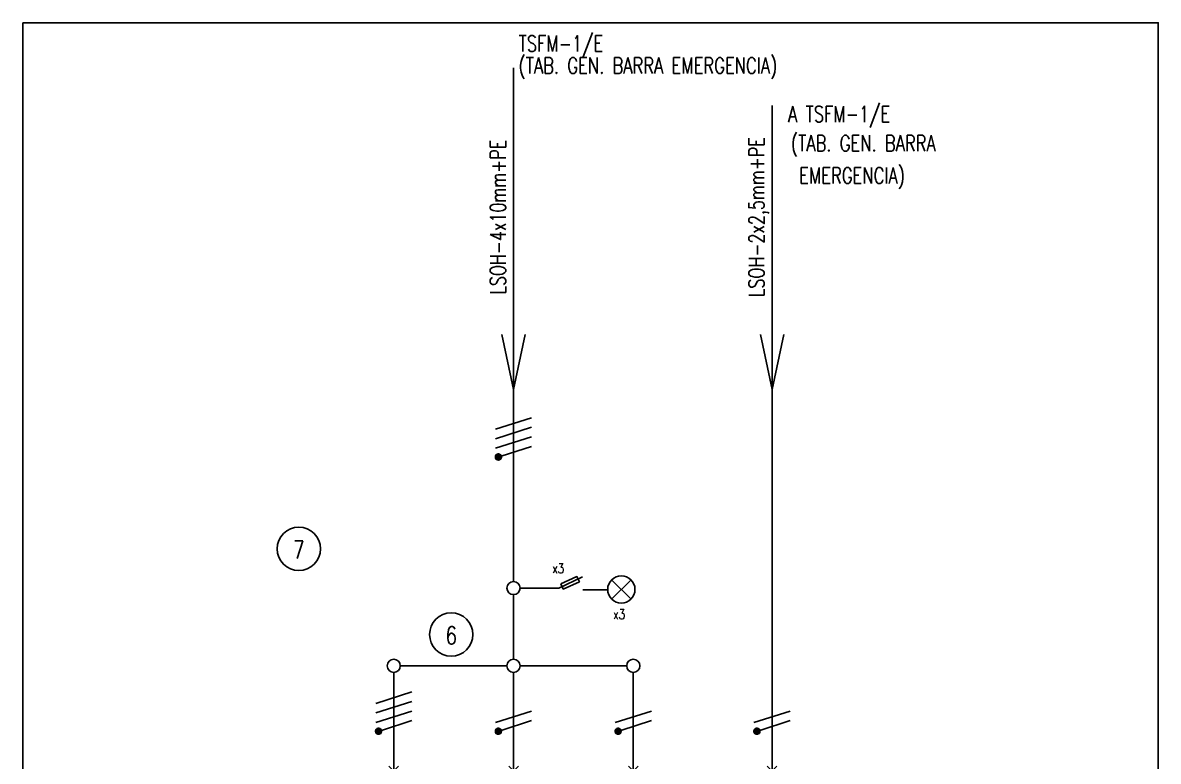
# Model space of a CAD drawing. Extents: x 3671.6 to 3684.4, y 1743.6 to 1759.8.
# Drawn here: x 3671.64 to 3684.43, y 1751.48 to 1759.81 of the extents above; entities that cross this region are included whole.
import ezdxf
from ezdxf.enums import TextEntityAlignment as Align

# ---------------------------------------------------------------- set-up
doc = ezdxf.new("R2010")
doc.units = 0
doc.layers.get('0').update_dxf_attribs({"linetype": 'CONTINUOUS'})
for name, color, linetype in [('0-COUNTAREA', 152, 'CONTINUOUS'), ('OCJ-ESQUEMAS_UNIFILARES-C0', 170, 'CONTINUOUS'), ('OCJ-ESQUEMAS_UNIFILARES-C2', 10, 'CONTINUOUS'), ('OCJ-ESQUEMAS_UNIFILARES-C4', 1, 'CONTINUOUS'), ('OCJ-ESQUEMAS_UNIFILARES-CO', 7, 'CONTINUOUS')]:
    doc.layers.add(name, color=color, linetype=linetype)
doc.styles.add('OCJ-ESQUEMAS_UNIFILARES-C0', font='ROMANS.SHX', dxfattribs={"width": 0.75, "height": 0.175})

# ---------------------------------------------------------------- blocks, each defined once
blk = doc.blocks.new('*U21')
at = {"layer": 'OCJ-ESQUEMAS_UNIFILARES-C2', "linetype": 'CONTINUOUS'}
for p, q in [((3675.613, 1751.828), (3675.614, 1751.832)), ((3675.613, 1751.825), (3675.613, 1751.828)), ((3675.613, 1751.822), (3675.613, 1751.825)), ((3675.613, 1751.819), (3675.613, 1751.822)), ((3675.614, 1751.815), (3675.613, 1751.819)), ((3675.614, 1751.832), (3675.615, 1751.835)), ((3675.615, 1751.813), (3675.614, 1751.815)), ((3675.615, 1751.835), (3675.616, 1751.837)), ((3675.616, 1751.809), (3675.615, 1751.813)), ((3675.616, 1751.837), (3675.618, 1751.841)), ((3675.617, 1751.807), (3675.616, 1751.809)), ((3675.619, 1751.803), (3675.617, 1751.807)), ((3675.618, 1751.841), (3675.62, 1751.843)), ((3675.62, 1751.802), (3675.619, 1751.803)), ((3675.62, 1751.843), (3675.622, 1751.846)), ((3675.624, 1751.798), (3675.62, 1751.802)), ((3675.622, 1751.846), (3675.624, 1751.848)), ((3675.624, 1751.848), (3675.627, 1751.85)), ((3675.625, 1751.798), (3675.624, 1751.798)), ((3675.628, 1751.795), (3675.625, 1751.798)), ((3675.627, 1751.85), (3675.629, 1751.852)), ((3675.63, 1751.794), (3675.628, 1751.795)), ((3675.629, 1751.852), (3675.633, 1751.854)), ((3675.634, 1751.792), (3675.63, 1751.794)), ((3675.633, 1751.854), (3675.636, 1751.855)), ((3675.635, 1751.791), (3675.634, 1751.792)), ((3675.64, 1751.79), (3675.635, 1751.791)), ((3675.636, 1751.855), (3675.639, 1751.856)), ((3675.639, 1751.856), (3675.643, 1751.856)), ((3675.642, 1751.79), (3675.64, 1751.79)), ((3675.646, 1751.789), (3675.642, 1751.79)), ((3675.643, 1751.856), (3675.645, 1751.857)), ((3675.645, 1751.857), (3675.652, 1751.856)), ((3675.652, 1751.79), (3675.646, 1751.789)), ((3675.652, 1751.856), (3675.654, 1751.856)), ((3675.653, 1751.79), (3675.652, 1751.79)), ((3675.658, 1751.791), (3675.653, 1751.79)), ((3675.654, 1751.856), (3675.658, 1751.855)), ((3675.658, 1751.855), (3675.661, 1751.854)), ((3675.659, 1751.792), (3675.658, 1751.791)), ((3675.664, 1751.794), (3675.659, 1751.792)), ((3675.661, 1751.854), (3675.664, 1751.852)), ((3675.664, 1751.852), (3675.666, 1751.85)), ((3675.665, 1751.795), (3675.664, 1751.794)), ((3675.669, 1751.798), (3675.665, 1751.795)), ((3675.666, 1751.85), (3675.67, 1751.848)), ((3675.67, 1751.798), (3675.669, 1751.798)), ((3675.67, 1751.848), (3675.671, 1751.846)), ((3675.673, 1751.802), (3675.67, 1751.798)), ((3675.671, 1751.846), (3675.674, 1751.843)), ((3675.674, 1751.803), (3675.673, 1751.802)), ((3675.674, 1751.843), (3675.675, 1751.841)), ((3675.677, 1751.807), (3675.674, 1751.803)), ((3675.675, 1751.841), (3675.677, 1751.837)), ((3675.677, 1751.837), (3675.678, 1751.835)), ((3675.679, 1751.813), (3675.677, 1751.809)), ((3675.677, 1751.809), (3675.677, 1751.807)), ((3675.678, 1751.835), (3675.679, 1751.832)), ((3675.679, 1751.832), (3675.68, 1751.828)), ((3675.68, 1751.819), (3675.679, 1751.815)), ((3675.679, 1751.815), (3675.679, 1751.813)), ((3675.68, 1751.828), (3675.68, 1751.825)), ((3675.68, 1751.825), (3675.68, 1751.822)), ((3675.68, 1751.822), (3675.68, 1751.819))]:
    blk.add_line(p, q, dxfattribs=at)
at = {"layer": 'OCJ-ESQUEMAS_UNIFILARES-C2', "linetype": 'CONTINUOUS', "extrusion": (0, 0, -1)}
for points in [[(-3675.614, 1751.832), (-3675.68, 1751.828), (-3675.613, 1751.828)], [(-3675.613, 1751.828), (-3675.68, 1751.825), (-3675.613, 1751.825)], [(-3675.613, 1751.828), (-3675.68, 1751.828), (-3675.68, 1751.825)], [(-3675.613, 1751.825), (-3675.68, 1751.822), (-3675.613, 1751.822)], [(-3675.613, 1751.825), (-3675.68, 1751.825), (-3675.68, 1751.822)], [(-3675.613, 1751.822), (-3675.68, 1751.819), (-3675.613, 1751.819)], [(-3675.613, 1751.822), (-3675.68, 1751.822), (-3675.68, 1751.819)], [(-3675.613, 1751.819), (-3675.679, 1751.815), (-3675.614, 1751.815)], [(-3675.613, 1751.819), (-3675.68, 1751.819), (-3675.679, 1751.815)], [(-3675.615, 1751.835), (-3675.679, 1751.832), (-3675.614, 1751.832)], [(-3675.614, 1751.832), (-3675.679, 1751.832), (-3675.68, 1751.828)], [(-3675.614, 1751.815), (-3675.679, 1751.813), (-3675.615, 1751.813)], [(-3675.614, 1751.815), (-3675.679, 1751.815), (-3675.679, 1751.813)], [(-3675.616, 1751.837), (-3675.678, 1751.835), (-3675.615, 1751.835)], [(-3675.615, 1751.835), (-3675.678, 1751.835), (-3675.679, 1751.832)], [(-3675.615, 1751.813), (-3675.677, 1751.809), (-3675.616, 1751.809)], [(-3675.615, 1751.813), (-3675.679, 1751.813), (-3675.677, 1751.809)], [(-3675.618, 1751.841), (-3675.677, 1751.837), (-3675.616, 1751.837)], [(-3675.616, 1751.837), (-3675.677, 1751.837), (-3675.678, 1751.835)], [(-3675.616, 1751.809), (-3675.677, 1751.807), (-3675.617, 1751.807)], [(-3675.616, 1751.809), (-3675.677, 1751.809), (-3675.677, 1751.807)], [(-3675.617, 1751.807), (-3675.674, 1751.803), (-3675.619, 1751.803)], [(-3675.617, 1751.807), (-3675.677, 1751.807), (-3675.674, 1751.803)], [(-3675.62, 1751.843), (-3675.675, 1751.841), (-3675.618, 1751.841)], [(-3675.618, 1751.841), (-3675.675, 1751.841), (-3675.677, 1751.837)], [(-3675.619, 1751.803), (-3675.673, 1751.802), (-3675.62, 1751.802)], [(-3675.619, 1751.803), (-3675.674, 1751.803), (-3675.673, 1751.802)], [(-3675.622, 1751.846), (-3675.674, 1751.843), (-3675.62, 1751.843)], [(-3675.62, 1751.843), (-3675.674, 1751.843), (-3675.675, 1751.841)], [(-3675.62, 1751.802), (-3675.67, 1751.798), (-3675.624, 1751.798)], [(-3675.62, 1751.802), (-3675.673, 1751.802), (-3675.67, 1751.798)], [(-3675.624, 1751.848), (-3675.671, 1751.846), (-3675.622, 1751.846)], [(-3675.622, 1751.846), (-3675.671, 1751.846), (-3675.674, 1751.843)], [(-3675.627, 1751.85), (-3675.67, 1751.848), (-3675.624, 1751.848)], [(-3675.624, 1751.848), (-3675.67, 1751.848), (-3675.671, 1751.846)], [(-3675.624, 1751.798), (-3675.669, 1751.798), (-3675.625, 1751.798)], [(-3675.624, 1751.798), (-3675.67, 1751.798), (-3675.669, 1751.798)], [(-3675.625, 1751.798), (-3675.665, 1751.795), (-3675.628, 1751.795)], [(-3675.625, 1751.798), (-3675.669, 1751.798), (-3675.665, 1751.795)], [(-3675.629, 1751.852), (-3675.666, 1751.85), (-3675.627, 1751.85)], [(-3675.627, 1751.85), (-3675.666, 1751.85), (-3675.67, 1751.848)], [(-3675.628, 1751.795), (-3675.664, 1751.794), (-3675.63, 1751.794)], [(-3675.628, 1751.795), (-3675.665, 1751.795), (-3675.664, 1751.794)], [(-3675.633, 1751.854), (-3675.664, 1751.852), (-3675.629, 1751.852)], [(-3675.629, 1751.852), (-3675.664, 1751.852), (-3675.666, 1751.85)], [(-3675.63, 1751.794), (-3675.659, 1751.792), (-3675.634, 1751.792)], [(-3675.63, 1751.794), (-3675.664, 1751.794), (-3675.659, 1751.792)], [(-3675.636, 1751.855), (-3675.661, 1751.854), (-3675.633, 1751.854)], [(-3675.633, 1751.854), (-3675.661, 1751.854), (-3675.664, 1751.852)], [(-3675.634, 1751.792), (-3675.658, 1751.791), (-3675.635, 1751.791)], [(-3675.634, 1751.792), (-3675.659, 1751.792), (-3675.658, 1751.791)], [(-3675.635, 1751.791), (-3675.653, 1751.79), (-3675.64, 1751.79)], [(-3675.635, 1751.791), (-3675.658, 1751.791), (-3675.653, 1751.79)], [(-3675.639, 1751.856), (-3675.658, 1751.855), (-3675.636, 1751.855)], [(-3675.636, 1751.855), (-3675.658, 1751.855), (-3675.661, 1751.854)], [(-3675.643, 1751.856), (-3675.654, 1751.856), (-3675.639, 1751.856)], [(-3675.639, 1751.856), (-3675.654, 1751.856), (-3675.658, 1751.855)], [(-3675.64, 1751.79), (-3675.652, 1751.79), (-3675.642, 1751.79)], [(-3675.64, 1751.79), (-3675.653, 1751.79), (-3675.652, 1751.79)], [(-3675.642, 1751.79), (-3675.652, 1751.79), (-3675.646, 1751.789)], [(-3675.645, 1751.857), (-3675.652, 1751.856), (-3675.643, 1751.856)], [(-3675.643, 1751.856), (-3675.652, 1751.856), (-3675.654, 1751.856)]]:
    blk.add_solid(points, dxfattribs=at)
blk = doc.blocks.new('*U22')
at = {"layer": 'OCJ-ESQUEMAS_UNIFILARES-C2', "linetype": 'CONTINUOUS'}
for p, q in [((3676.963, 1751.828), (3676.964, 1751.832)), ((3676.963, 1751.825), (3676.963, 1751.828)), ((3676.963, 1751.822), (3676.963, 1751.825)), ((3676.963, 1751.819), (3676.963, 1751.822)), ((3676.964, 1751.815), (3676.963, 1751.819)), ((3676.964, 1751.832), (3676.965, 1751.835)), ((3676.965, 1751.813), (3676.964, 1751.815)), ((3676.965, 1751.835), (3676.966, 1751.837)), ((3676.966, 1751.809), (3676.965, 1751.813)), ((3676.966, 1751.837), (3676.968, 1751.841)), ((3676.967, 1751.807), (3676.966, 1751.809)), ((3676.969, 1751.803), (3676.967, 1751.807)), ((3676.968, 1751.841), (3676.97, 1751.843)), ((3676.97, 1751.802), (3676.969, 1751.803)), ((3676.97, 1751.843), (3676.972, 1751.846)), ((3676.974, 1751.798), (3676.97, 1751.802)), ((3676.972, 1751.846), (3676.974, 1751.848)), ((3676.974, 1751.848), (3676.977, 1751.85)), ((3676.975, 1751.798), (3676.974, 1751.798)), ((3676.978, 1751.795), (3676.975, 1751.798)), ((3676.977, 1751.85), (3676.979, 1751.852)), ((3676.98, 1751.794), (3676.978, 1751.795)), ((3676.979, 1751.852), (3676.983, 1751.854)), ((3676.984, 1751.792), (3676.98, 1751.794)), ((3676.983, 1751.854), (3676.986, 1751.855)), ((3676.985, 1751.791), (3676.984, 1751.792)), ((3676.99, 1751.79), (3676.985, 1751.791)), ((3676.986, 1751.855), (3676.989, 1751.856)), ((3676.989, 1751.856), (3676.993, 1751.856)), ((3676.992, 1751.79), (3676.99, 1751.79)), ((3676.996, 1751.789), (3676.992, 1751.79)), ((3676.993, 1751.856), (3676.995, 1751.857)), ((3676.995, 1751.857), (3677.002, 1751.856)), ((3677.002, 1751.79), (3676.996, 1751.789)), ((3677.002, 1751.856), (3677.004, 1751.856)), ((3677.003, 1751.79), (3677.002, 1751.79)), ((3677.008, 1751.791), (3677.003, 1751.79)), ((3677.004, 1751.856), (3677.008, 1751.855)), ((3677.008, 1751.855), (3677.011, 1751.854)), ((3677.009, 1751.792), (3677.008, 1751.791)), ((3677.014, 1751.794), (3677.009, 1751.792)), ((3677.011, 1751.854), (3677.014, 1751.852)), ((3677.014, 1751.852), (3677.016, 1751.85)), ((3677.015, 1751.795), (3677.014, 1751.794)), ((3677.019, 1751.798), (3677.015, 1751.795)), ((3677.016, 1751.85), (3677.02, 1751.848)), ((3677.02, 1751.798), (3677.019, 1751.798)), ((3677.02, 1751.848), (3677.021, 1751.846)), ((3677.023, 1751.802), (3677.02, 1751.798)), ((3677.021, 1751.846), (3677.024, 1751.843)), ((3677.024, 1751.803), (3677.023, 1751.802)), ((3677.024, 1751.843), (3677.025, 1751.841)), ((3677.027, 1751.807), (3677.024, 1751.803)), ((3677.025, 1751.841), (3677.027, 1751.837)), ((3677.027, 1751.837), (3677.028, 1751.835)), ((3677.029, 1751.813), (3677.027, 1751.809)), ((3677.027, 1751.809), (3677.027, 1751.807)), ((3677.028, 1751.835), (3677.029, 1751.832)), ((3677.029, 1751.832), (3677.03, 1751.828)), ((3677.03, 1751.819), (3677.029, 1751.815)), ((3677.029, 1751.815), (3677.029, 1751.813)), ((3677.03, 1751.828), (3677.03, 1751.825)), ((3677.03, 1751.825), (3677.03, 1751.822)), ((3677.03, 1751.822), (3677.03, 1751.819))]:
    blk.add_line(p, q, dxfattribs=at)
at = {"layer": 'OCJ-ESQUEMAS_UNIFILARES-C2', "linetype": 'CONTINUOUS', "extrusion": (0, 0, -1)}
for points in [[(-3676.964, 1751.832), (-3677.03, 1751.828), (-3676.963, 1751.828)], [(-3676.963, 1751.828), (-3677.03, 1751.825), (-3676.963, 1751.825)], [(-3676.963, 1751.828), (-3677.03, 1751.828), (-3677.03, 1751.825)], [(-3676.963, 1751.825), (-3677.03, 1751.822), (-3676.963, 1751.822)], [(-3676.963, 1751.825), (-3677.03, 1751.825), (-3677.03, 1751.822)], [(-3676.963, 1751.822), (-3677.03, 1751.819), (-3676.963, 1751.819)], [(-3676.963, 1751.822), (-3677.03, 1751.822), (-3677.03, 1751.819)], [(-3676.963, 1751.819), (-3677.029, 1751.815), (-3676.964, 1751.815)], [(-3676.963, 1751.819), (-3677.03, 1751.819), (-3677.029, 1751.815)], [(-3676.965, 1751.835), (-3677.029, 1751.832), (-3676.964, 1751.832)], [(-3676.964, 1751.832), (-3677.029, 1751.832), (-3677.03, 1751.828)], [(-3676.964, 1751.815), (-3677.029, 1751.813), (-3676.965, 1751.813)], [(-3676.964, 1751.815), (-3677.029, 1751.815), (-3677.029, 1751.813)], [(-3676.966, 1751.837), (-3677.028, 1751.835), (-3676.965, 1751.835)], [(-3676.965, 1751.835), (-3677.028, 1751.835), (-3677.029, 1751.832)], [(-3676.965, 1751.813), (-3677.027, 1751.809), (-3676.966, 1751.809)], [(-3676.965, 1751.813), (-3677.029, 1751.813), (-3677.027, 1751.809)], [(-3676.968, 1751.841), (-3677.027, 1751.837), (-3676.966, 1751.837)], [(-3676.966, 1751.837), (-3677.027, 1751.837), (-3677.028, 1751.835)], [(-3676.966, 1751.809), (-3677.027, 1751.807), (-3676.967, 1751.807)], [(-3676.966, 1751.809), (-3677.027, 1751.809), (-3677.027, 1751.807)], [(-3676.967, 1751.807), (-3677.024, 1751.803), (-3676.969, 1751.803)], [(-3676.967, 1751.807), (-3677.027, 1751.807), (-3677.024, 1751.803)], [(-3676.97, 1751.843), (-3677.025, 1751.841), (-3676.968, 1751.841)], [(-3676.968, 1751.841), (-3677.025, 1751.841), (-3677.027, 1751.837)], [(-3676.969, 1751.803), (-3677.023, 1751.802), (-3676.97, 1751.802)], [(-3676.969, 1751.803), (-3677.024, 1751.803), (-3677.023, 1751.802)], [(-3676.972, 1751.846), (-3677.024, 1751.843), (-3676.97, 1751.843)], [(-3676.97, 1751.843), (-3677.024, 1751.843), (-3677.025, 1751.841)], [(-3676.97, 1751.802), (-3677.02, 1751.798), (-3676.974, 1751.798)], [(-3676.97, 1751.802), (-3677.023, 1751.802), (-3677.02, 1751.798)], [(-3676.974, 1751.848), (-3677.021, 1751.846), (-3676.972, 1751.846)], [(-3676.972, 1751.846), (-3677.021, 1751.846), (-3677.024, 1751.843)], [(-3676.977, 1751.85), (-3677.02, 1751.848), (-3676.974, 1751.848)], [(-3676.974, 1751.848), (-3677.02, 1751.848), (-3677.021, 1751.846)], [(-3676.974, 1751.798), (-3677.019, 1751.798), (-3676.975, 1751.798)], [(-3676.974, 1751.798), (-3677.02, 1751.798), (-3677.019, 1751.798)], [(-3676.975, 1751.798), (-3677.015, 1751.795), (-3676.978, 1751.795)], [(-3676.975, 1751.798), (-3677.019, 1751.798), (-3677.015, 1751.795)], [(-3676.979, 1751.852), (-3677.016, 1751.85), (-3676.977, 1751.85)], [(-3676.977, 1751.85), (-3677.016, 1751.85), (-3677.02, 1751.848)], [(-3676.978, 1751.795), (-3677.014, 1751.794), (-3676.98, 1751.794)], [(-3676.978, 1751.795), (-3677.015, 1751.795), (-3677.014, 1751.794)], [(-3676.983, 1751.854), (-3677.014, 1751.852), (-3676.979, 1751.852)], [(-3676.979, 1751.852), (-3677.014, 1751.852), (-3677.016, 1751.85)], [(-3676.98, 1751.794), (-3677.009, 1751.792), (-3676.984, 1751.792)], [(-3676.98, 1751.794), (-3677.014, 1751.794), (-3677.009, 1751.792)], [(-3676.986, 1751.855), (-3677.011, 1751.854), (-3676.983, 1751.854)], [(-3676.983, 1751.854), (-3677.011, 1751.854), (-3677.014, 1751.852)], [(-3676.984, 1751.792), (-3677.008, 1751.791), (-3676.985, 1751.791)], [(-3676.984, 1751.792), (-3677.009, 1751.792), (-3677.008, 1751.791)], [(-3676.985, 1751.791), (-3677.003, 1751.79), (-3676.99, 1751.79)], [(-3676.985, 1751.791), (-3677.008, 1751.791), (-3677.003, 1751.79)], [(-3676.989, 1751.856), (-3677.008, 1751.855), (-3676.986, 1751.855)], [(-3676.986, 1751.855), (-3677.008, 1751.855), (-3677.011, 1751.854)], [(-3676.993, 1751.856), (-3677.004, 1751.856), (-3676.989, 1751.856)], [(-3676.989, 1751.856), (-3677.004, 1751.856), (-3677.008, 1751.855)], [(-3676.99, 1751.79), (-3677.002, 1751.79), (-3676.992, 1751.79)], [(-3676.99, 1751.79), (-3677.003, 1751.79), (-3677.002, 1751.79)], [(-3676.992, 1751.79), (-3677.002, 1751.79), (-3676.996, 1751.789)], [(-3676.995, 1751.857), (-3677.002, 1751.856), (-3676.993, 1751.856)], [(-3676.993, 1751.856), (-3677.002, 1751.856), (-3677.004, 1751.856)]]:
    blk.add_solid(points, dxfattribs=at)
blk = doc.blocks.new('*U23')
at = {"layer": 'OCJ-ESQUEMAS_UNIFILARES-C2', "linetype": 'CONTINUOUS'}
for p, q in [((3678.313, 1751.828), (3678.314, 1751.832)), ((3678.313, 1751.825), (3678.313, 1751.828)), ((3678.313, 1751.822), (3678.313, 1751.825)), ((3678.313, 1751.819), (3678.313, 1751.822)), ((3678.314, 1751.815), (3678.313, 1751.819)), ((3678.314, 1751.832), (3678.315, 1751.835)), ((3678.315, 1751.813), (3678.314, 1751.815)), ((3678.315, 1751.835), (3678.316, 1751.837)), ((3678.316, 1751.809), (3678.315, 1751.813)), ((3678.316, 1751.837), (3678.318, 1751.841)), ((3678.317, 1751.807), (3678.316, 1751.809)), ((3678.319, 1751.803), (3678.317, 1751.807)), ((3678.318, 1751.841), (3678.32, 1751.843)), ((3678.32, 1751.802), (3678.319, 1751.803)), ((3678.32, 1751.843), (3678.322, 1751.846)), ((3678.324, 1751.798), (3678.32, 1751.802)), ((3678.322, 1751.846), (3678.324, 1751.848)), ((3678.324, 1751.848), (3678.327, 1751.85)), ((3678.325, 1751.798), (3678.324, 1751.798)), ((3678.328, 1751.795), (3678.325, 1751.798)), ((3678.327, 1751.85), (3678.329, 1751.852)), ((3678.33, 1751.794), (3678.328, 1751.795)), ((3678.329, 1751.852), (3678.333, 1751.854)), ((3678.334, 1751.792), (3678.33, 1751.794)), ((3678.333, 1751.854), (3678.336, 1751.855)), ((3678.335, 1751.791), (3678.334, 1751.792)), ((3678.34, 1751.79), (3678.335, 1751.791)), ((3678.336, 1751.855), (3678.339, 1751.856)), ((3678.339, 1751.856), (3678.343, 1751.856)), ((3678.342, 1751.79), (3678.34, 1751.79)), ((3678.346, 1751.789), (3678.342, 1751.79)), ((3678.343, 1751.856), (3678.345, 1751.857)), ((3678.345, 1751.857), (3678.352, 1751.856)), ((3678.352, 1751.79), (3678.346, 1751.789)), ((3678.352, 1751.856), (3678.354, 1751.856)), ((3678.353, 1751.79), (3678.352, 1751.79)), ((3678.358, 1751.791), (3678.353, 1751.79)), ((3678.354, 1751.856), (3678.358, 1751.855)), ((3678.358, 1751.855), (3678.361, 1751.854)), ((3678.359, 1751.792), (3678.358, 1751.791)), ((3678.364, 1751.794), (3678.359, 1751.792)), ((3678.361, 1751.854), (3678.364, 1751.852)), ((3678.364, 1751.852), (3678.366, 1751.85)), ((3678.365, 1751.795), (3678.364, 1751.794)), ((3678.369, 1751.798), (3678.365, 1751.795)), ((3678.366, 1751.85), (3678.37, 1751.848)), ((3678.37, 1751.798), (3678.369, 1751.798)), ((3678.37, 1751.848), (3678.371, 1751.846)), ((3678.373, 1751.802), (3678.37, 1751.798)), ((3678.371, 1751.846), (3678.374, 1751.843)), ((3678.374, 1751.803), (3678.373, 1751.802)), ((3678.374, 1751.843), (3678.375, 1751.841)), ((3678.377, 1751.807), (3678.374, 1751.803)), ((3678.375, 1751.841), (3678.377, 1751.837)), ((3678.377, 1751.837), (3678.378, 1751.835)), ((3678.379, 1751.813), (3678.377, 1751.809)), ((3678.377, 1751.809), (3678.377, 1751.807)), ((3678.378, 1751.835), (3678.379, 1751.832)), ((3678.379, 1751.832), (3678.38, 1751.828)), ((3678.38, 1751.819), (3678.379, 1751.815)), ((3678.379, 1751.815), (3678.379, 1751.813)), ((3678.38, 1751.828), (3678.38, 1751.825)), ((3678.38, 1751.825), (3678.38, 1751.822)), ((3678.38, 1751.822), (3678.38, 1751.819))]:
    blk.add_line(p, q, dxfattribs=at)
at = {"layer": 'OCJ-ESQUEMAS_UNIFILARES-C2', "linetype": 'CONTINUOUS', "extrusion": (0, 0, -1)}
for points in [[(-3678.314, 1751.832), (-3678.38, 1751.828), (-3678.313, 1751.828)], [(-3678.313, 1751.828), (-3678.38, 1751.825), (-3678.313, 1751.825)], [(-3678.313, 1751.828), (-3678.38, 1751.828), (-3678.38, 1751.825)], [(-3678.313, 1751.825), (-3678.38, 1751.822), (-3678.313, 1751.822)], [(-3678.313, 1751.825), (-3678.38, 1751.825), (-3678.38, 1751.822)], [(-3678.313, 1751.822), (-3678.38, 1751.819), (-3678.313, 1751.819)], [(-3678.313, 1751.822), (-3678.38, 1751.822), (-3678.38, 1751.819)], [(-3678.313, 1751.819), (-3678.379, 1751.815), (-3678.314, 1751.815)], [(-3678.313, 1751.819), (-3678.38, 1751.819), (-3678.379, 1751.815)], [(-3678.315, 1751.835), (-3678.379, 1751.832), (-3678.314, 1751.832)], [(-3678.314, 1751.832), (-3678.379, 1751.832), (-3678.38, 1751.828)], [(-3678.314, 1751.815), (-3678.379, 1751.813), (-3678.315, 1751.813)], [(-3678.314, 1751.815), (-3678.379, 1751.815), (-3678.379, 1751.813)], [(-3678.316, 1751.837), (-3678.378, 1751.835), (-3678.315, 1751.835)], [(-3678.315, 1751.835), (-3678.378, 1751.835), (-3678.379, 1751.832)], [(-3678.315, 1751.813), (-3678.377, 1751.809), (-3678.316, 1751.809)], [(-3678.315, 1751.813), (-3678.379, 1751.813), (-3678.377, 1751.809)], [(-3678.318, 1751.841), (-3678.377, 1751.837), (-3678.316, 1751.837)], [(-3678.316, 1751.837), (-3678.377, 1751.837), (-3678.378, 1751.835)], [(-3678.316, 1751.809), (-3678.377, 1751.807), (-3678.317, 1751.807)], [(-3678.316, 1751.809), (-3678.377, 1751.809), (-3678.377, 1751.807)], [(-3678.317, 1751.807), (-3678.374, 1751.803), (-3678.319, 1751.803)], [(-3678.317, 1751.807), (-3678.377, 1751.807), (-3678.374, 1751.803)], [(-3678.32, 1751.843), (-3678.375, 1751.841), (-3678.318, 1751.841)], [(-3678.318, 1751.841), (-3678.375, 1751.841), (-3678.377, 1751.837)], [(-3678.319, 1751.803), (-3678.373, 1751.802), (-3678.32, 1751.802)], [(-3678.319, 1751.803), (-3678.374, 1751.803), (-3678.373, 1751.802)], [(-3678.322, 1751.846), (-3678.374, 1751.843), (-3678.32, 1751.843)], [(-3678.32, 1751.843), (-3678.374, 1751.843), (-3678.375, 1751.841)], [(-3678.32, 1751.802), (-3678.37, 1751.798), (-3678.324, 1751.798)], [(-3678.32, 1751.802), (-3678.373, 1751.802), (-3678.37, 1751.798)], [(-3678.324, 1751.848), (-3678.371, 1751.846), (-3678.322, 1751.846)], [(-3678.322, 1751.846), (-3678.371, 1751.846), (-3678.374, 1751.843)], [(-3678.327, 1751.85), (-3678.37, 1751.848), (-3678.324, 1751.848)], [(-3678.324, 1751.848), (-3678.37, 1751.848), (-3678.371, 1751.846)], [(-3678.324, 1751.798), (-3678.369, 1751.798), (-3678.325, 1751.798)], [(-3678.324, 1751.798), (-3678.37, 1751.798), (-3678.369, 1751.798)], [(-3678.325, 1751.798), (-3678.365, 1751.795), (-3678.328, 1751.795)], [(-3678.325, 1751.798), (-3678.369, 1751.798), (-3678.365, 1751.795)], [(-3678.329, 1751.852), (-3678.366, 1751.85), (-3678.327, 1751.85)], [(-3678.327, 1751.85), (-3678.366, 1751.85), (-3678.37, 1751.848)], [(-3678.328, 1751.795), (-3678.364, 1751.794), (-3678.33, 1751.794)], [(-3678.328, 1751.795), (-3678.365, 1751.795), (-3678.364, 1751.794)], [(-3678.333, 1751.854), (-3678.364, 1751.852), (-3678.329, 1751.852)], [(-3678.329, 1751.852), (-3678.364, 1751.852), (-3678.366, 1751.85)], [(-3678.33, 1751.794), (-3678.359, 1751.792), (-3678.334, 1751.792)], [(-3678.33, 1751.794), (-3678.364, 1751.794), (-3678.359, 1751.792)], [(-3678.336, 1751.855), (-3678.361, 1751.854), (-3678.333, 1751.854)], [(-3678.333, 1751.854), (-3678.361, 1751.854), (-3678.364, 1751.852)], [(-3678.334, 1751.792), (-3678.358, 1751.791), (-3678.335, 1751.791)], [(-3678.334, 1751.792), (-3678.359, 1751.792), (-3678.358, 1751.791)], [(-3678.335, 1751.791), (-3678.353, 1751.79), (-3678.34, 1751.79)], [(-3678.335, 1751.791), (-3678.358, 1751.791), (-3678.353, 1751.79)], [(-3678.339, 1751.856), (-3678.358, 1751.855), (-3678.336, 1751.855)], [(-3678.336, 1751.855), (-3678.358, 1751.855), (-3678.361, 1751.854)], [(-3678.343, 1751.856), (-3678.354, 1751.856), (-3678.339, 1751.856)], [(-3678.339, 1751.856), (-3678.354, 1751.856), (-3678.358, 1751.855)], [(-3678.34, 1751.79), (-3678.352, 1751.79), (-3678.342, 1751.79)], [(-3678.34, 1751.79), (-3678.353, 1751.79), (-3678.352, 1751.79)], [(-3678.342, 1751.79), (-3678.352, 1751.79), (-3678.346, 1751.789)], [(-3678.345, 1751.857), (-3678.352, 1751.856), (-3678.343, 1751.856)], [(-3678.343, 1751.856), (-3678.352, 1751.856), (-3678.354, 1751.856)]]:
    blk.add_solid(points, dxfattribs=at)
blk = doc.blocks.new('*U24')
at = {"layer": 'OCJ-ESQUEMAS_UNIFILARES-C2', "linetype": 'CONTINUOUS'}
for p, q in [((3676.963, 1754.919), (3676.964, 1754.922)), ((3676.963, 1754.916), (3676.963, 1754.919)), ((3676.963, 1754.912), (3676.963, 1754.916)), ((3676.963, 1754.91), (3676.963, 1754.912)), ((3676.964, 1754.905), (3676.963, 1754.91)), ((3676.964, 1754.922), (3676.965, 1754.925)), ((3676.965, 1754.904), (3676.964, 1754.905)), ((3676.965, 1754.925), (3676.966, 1754.928)), ((3676.966, 1754.899), (3676.965, 1754.904)), ((3676.966, 1754.928), (3676.968, 1754.931)), ((3676.967, 1754.898), (3676.966, 1754.899)), ((3676.969, 1754.894), (3676.967, 1754.898)), ((3676.968, 1754.931), (3676.97, 1754.933)), ((3676.97, 1754.893), (3676.969, 1754.894)), ((3676.97, 1754.933), (3676.972, 1754.936)), ((3676.974, 1754.889), (3676.97, 1754.893)), ((3676.972, 1754.936), (3676.974, 1754.938)), ((3676.974, 1754.938), (3676.977, 1754.941)), ((3676.975, 1754.888), (3676.974, 1754.889)), ((3676.978, 1754.885), (3676.975, 1754.888)), ((3676.977, 1754.941), (3676.979, 1754.942)), ((3676.98, 1754.884), (3676.978, 1754.885)), ((3676.979, 1754.942), (3676.983, 1754.944)), ((3676.984, 1754.882), (3676.98, 1754.884)), ((3676.983, 1754.944), (3676.986, 1754.945)), ((3676.985, 1754.882), (3676.984, 1754.882)), ((3676.99, 1754.88), (3676.985, 1754.882)), ((3676.986, 1754.945), (3676.989, 1754.946)), ((3676.989, 1754.946), (3676.993, 1754.947)), ((3676.992, 1754.88), (3676.99, 1754.88)), ((3676.996, 1754.88), (3676.992, 1754.88)), ((3676.993, 1754.947), (3676.995, 1754.947)), ((3676.995, 1754.947), (3677.002, 1754.947)), ((3677.002, 1754.88), (3676.996, 1754.88)), ((3677.002, 1754.947), (3677.004, 1754.946)), ((3677.003, 1754.88), (3677.002, 1754.88)), ((3677.008, 1754.882), (3677.003, 1754.88)), ((3677.004, 1754.946), (3677.008, 1754.945)), ((3677.008, 1754.945), (3677.011, 1754.944)), ((3677.009, 1754.882), (3677.008, 1754.882)), ((3677.014, 1754.884), (3677.009, 1754.882)), ((3677.011, 1754.944), (3677.014, 1754.942)), ((3677.014, 1754.942), (3677.016, 1754.941)), ((3677.015, 1754.885), (3677.014, 1754.884)), ((3677.019, 1754.888), (3677.015, 1754.885)), ((3677.016, 1754.941), (3677.02, 1754.938)), ((3677.02, 1754.889), (3677.019, 1754.888)), ((3677.02, 1754.938), (3677.021, 1754.936)), ((3677.023, 1754.893), (3677.02, 1754.889)), ((3677.021, 1754.936), (3677.024, 1754.933)), ((3677.024, 1754.894), (3677.023, 1754.893)), ((3677.024, 1754.933), (3677.025, 1754.931)), ((3677.027, 1754.898), (3677.024, 1754.894)), ((3677.025, 1754.931), (3677.027, 1754.928)), ((3677.027, 1754.928), (3677.028, 1754.925)), ((3677.029, 1754.904), (3677.027, 1754.899)), ((3677.027, 1754.899), (3677.027, 1754.898)), ((3677.028, 1754.925), (3677.029, 1754.922)), ((3677.029, 1754.922), (3677.03, 1754.919)), ((3677.03, 1754.91), (3677.029, 1754.905)), ((3677.029, 1754.905), (3677.029, 1754.904)), ((3677.03, 1754.919), (3677.03, 1754.916)), ((3677.03, 1754.916), (3677.03, 1754.912)), ((3677.03, 1754.912), (3677.03, 1754.91))]:
    blk.add_line(p, q, dxfattribs=at)
at = {"layer": 'OCJ-ESQUEMAS_UNIFILARES-C2', "linetype": 'CONTINUOUS', "extrusion": (0, 0, -1)}
for points in [[(-3676.964, 1754.922), (-3677.03, 1754.919), (-3676.963, 1754.919)], [(-3676.963, 1754.919), (-3677.03, 1754.916), (-3676.963, 1754.916)], [(-3676.963, 1754.919), (-3677.03, 1754.919), (-3677.03, 1754.916)], [(-3676.963, 1754.916), (-3677.03, 1754.912), (-3676.963, 1754.912)], [(-3676.963, 1754.916), (-3677.03, 1754.916), (-3677.03, 1754.912)], [(-3676.963, 1754.912), (-3677.03, 1754.91), (-3676.963, 1754.91)], [(-3676.963, 1754.912), (-3677.03, 1754.912), (-3677.03, 1754.91)], [(-3676.963, 1754.91), (-3677.029, 1754.905), (-3676.964, 1754.905)], [(-3676.963, 1754.91), (-3677.03, 1754.91), (-3677.029, 1754.905)], [(-3676.965, 1754.925), (-3677.029, 1754.922), (-3676.964, 1754.922)], [(-3676.964, 1754.922), (-3677.029, 1754.922), (-3677.03, 1754.919)], [(-3676.964, 1754.905), (-3677.029, 1754.904), (-3676.965, 1754.904)], [(-3676.964, 1754.905), (-3677.029, 1754.905), (-3677.029, 1754.904)], [(-3676.966, 1754.928), (-3677.028, 1754.925), (-3676.965, 1754.925)], [(-3676.965, 1754.925), (-3677.028, 1754.925), (-3677.029, 1754.922)], [(-3676.965, 1754.904), (-3677.027, 1754.899), (-3676.966, 1754.899)], [(-3676.965, 1754.904), (-3677.029, 1754.904), (-3677.027, 1754.899)], [(-3676.968, 1754.931), (-3677.027, 1754.928), (-3676.966, 1754.928)], [(-3676.966, 1754.928), (-3677.027, 1754.928), (-3677.028, 1754.925)], [(-3676.966, 1754.899), (-3677.027, 1754.898), (-3676.967, 1754.898)], [(-3676.966, 1754.899), (-3677.027, 1754.899), (-3677.027, 1754.898)], [(-3676.967, 1754.898), (-3677.024, 1754.894), (-3676.969, 1754.894)], [(-3676.967, 1754.898), (-3677.027, 1754.898), (-3677.024, 1754.894)], [(-3676.97, 1754.933), (-3677.025, 1754.931), (-3676.968, 1754.931)], [(-3676.968, 1754.931), (-3677.025, 1754.931), (-3677.027, 1754.928)], [(-3676.969, 1754.894), (-3677.023, 1754.893), (-3676.97, 1754.893)], [(-3676.969, 1754.894), (-3677.024, 1754.894), (-3677.023, 1754.893)], [(-3676.972, 1754.936), (-3677.024, 1754.933), (-3676.97, 1754.933)], [(-3676.97, 1754.933), (-3677.024, 1754.933), (-3677.025, 1754.931)], [(-3676.97, 1754.893), (-3677.02, 1754.889), (-3676.974, 1754.889)], [(-3676.97, 1754.893), (-3677.023, 1754.893), (-3677.02, 1754.889)], [(-3676.974, 1754.938), (-3677.021, 1754.936), (-3676.972, 1754.936)], [(-3676.972, 1754.936), (-3677.021, 1754.936), (-3677.024, 1754.933)], [(-3676.977, 1754.941), (-3677.02, 1754.938), (-3676.974, 1754.938)], [(-3676.974, 1754.938), (-3677.02, 1754.938), (-3677.021, 1754.936)], [(-3676.974, 1754.889), (-3677.019, 1754.888), (-3676.975, 1754.888)], [(-3676.974, 1754.889), (-3677.02, 1754.889), (-3677.019, 1754.888)], [(-3676.975, 1754.888), (-3677.015, 1754.885), (-3676.978, 1754.885)], [(-3676.975, 1754.888), (-3677.019, 1754.888), (-3677.015, 1754.885)], [(-3676.979, 1754.942), (-3677.016, 1754.941), (-3676.977, 1754.941)], [(-3676.977, 1754.941), (-3677.016, 1754.941), (-3677.02, 1754.938)], [(-3676.978, 1754.885), (-3677.014, 1754.884), (-3676.98, 1754.884)], [(-3676.978, 1754.885), (-3677.015, 1754.885), (-3677.014, 1754.884)], [(-3676.983, 1754.944), (-3677.014, 1754.942), (-3676.979, 1754.942)], [(-3676.979, 1754.942), (-3677.014, 1754.942), (-3677.016, 1754.941)], [(-3676.98, 1754.884), (-3677.009, 1754.882), (-3676.984, 1754.882)], [(-3676.98, 1754.884), (-3677.014, 1754.884), (-3677.009, 1754.882)], [(-3676.986, 1754.945), (-3677.011, 1754.944), (-3676.983, 1754.944)], [(-3676.983, 1754.944), (-3677.011, 1754.944), (-3677.014, 1754.942)], [(-3676.984, 1754.882), (-3677.008, 1754.882), (-3676.985, 1754.882)], [(-3676.984, 1754.882), (-3677.009, 1754.882), (-3677.008, 1754.882)], [(-3676.985, 1754.882), (-3677.003, 1754.88), (-3676.99, 1754.88)], [(-3676.985, 1754.882), (-3677.008, 1754.882), (-3677.003, 1754.88)], [(-3676.989, 1754.946), (-3677.008, 1754.945), (-3676.986, 1754.945)], [(-3676.986, 1754.945), (-3677.008, 1754.945), (-3677.011, 1754.944)], [(-3676.993, 1754.947), (-3677.004, 1754.946), (-3676.989, 1754.946)], [(-3676.989, 1754.946), (-3677.004, 1754.946), (-3677.008, 1754.945)], [(-3676.99, 1754.88), (-3677.002, 1754.88), (-3676.992, 1754.88)], [(-3676.99, 1754.88), (-3677.003, 1754.88), (-3677.002, 1754.88)], [(-3676.992, 1754.88), (-3677.002, 1754.88), (-3676.996, 1754.88)], [(-3676.995, 1754.947), (-3677.002, 1754.947), (-3676.993, 1754.947)], [(-3676.993, 1754.947), (-3677.002, 1754.947), (-3677.004, 1754.946)]]:
    blk.add_solid(points, dxfattribs=at)
blk = doc.blocks.new('*U25')
at = {"layer": 'OCJ-ESQUEMAS_UNIFILARES-C2', "linetype": 'CONTINUOUS'}
for p, q in [((3679.877, 1751.828), (3679.878, 1751.832)), ((3679.877, 1751.825), (3679.877, 1751.828)), ((3679.877, 1751.822), (3679.877, 1751.825)), ((3679.877, 1751.819), (3679.877, 1751.822)), ((3679.878, 1751.815), (3679.877, 1751.819)), ((3679.878, 1751.832), (3679.879, 1751.835)), ((3679.878, 1751.813), (3679.878, 1751.815)), ((3679.88, 1751.809), (3679.878, 1751.813)), ((3679.879, 1751.835), (3679.88, 1751.837)), ((3679.88, 1751.837), (3679.882, 1751.841)), ((3679.881, 1751.807), (3679.88, 1751.809)), ((3679.883, 1751.803), (3679.881, 1751.807)), ((3679.882, 1751.841), (3679.883, 1751.843)), ((3679.883, 1751.843), (3679.886, 1751.846)), ((3679.884, 1751.802), (3679.883, 1751.803)), ((3679.887, 1751.798), (3679.884, 1751.802)), ((3679.886, 1751.846), (3679.888, 1751.848)), ((3679.888, 1751.798), (3679.887, 1751.798)), ((3679.888, 1751.848), (3679.891, 1751.85)), ((3679.892, 1751.795), (3679.888, 1751.798)), ((3679.891, 1751.85), (3679.893, 1751.852)), ((3679.894, 1751.794), (3679.892, 1751.795)), ((3679.893, 1751.852), (3679.896, 1751.854)), ((3679.898, 1751.792), (3679.894, 1751.794)), ((3679.896, 1751.854), (3679.899, 1751.855)), ((3679.899, 1751.791), (3679.898, 1751.792)), ((3679.899, 1751.855), (3679.903, 1751.856)), ((3679.904, 1751.79), (3679.899, 1751.791)), ((3679.903, 1751.856), (3679.906, 1751.856)), ((3679.906, 1751.79), (3679.904, 1751.79)), ((3679.906, 1751.856), (3679.909, 1751.857)), ((3679.91, 1751.789), (3679.906, 1751.79)), ((3679.909, 1751.857), (3679.916, 1751.856)), ((3679.916, 1751.79), (3679.91, 1751.789)), ((3679.916, 1751.856), (3679.918, 1751.856)), ((3679.917, 1751.79), (3679.916, 1751.79)), ((3679.922, 1751.791), (3679.917, 1751.79)), ((3679.918, 1751.856), (3679.922, 1751.855)), ((3679.922, 1751.855), (3679.924, 1751.854)), ((3679.923, 1751.792), (3679.922, 1751.791)), ((3679.928, 1751.794), (3679.923, 1751.792)), ((3679.924, 1751.854), (3679.928, 1751.852)), ((3679.928, 1751.852), (3679.93, 1751.85)), ((3679.929, 1751.795), (3679.928, 1751.794)), ((3679.933, 1751.798), (3679.929, 1751.795)), ((3679.93, 1751.85), (3679.933, 1751.848)), ((3679.933, 1751.848), (3679.935, 1751.846)), ((3679.934, 1751.798), (3679.933, 1751.798)), ((3679.937, 1751.802), (3679.934, 1751.798)), ((3679.935, 1751.846), (3679.938, 1751.843)), ((3679.938, 1751.803), (3679.937, 1751.802)), ((3679.938, 1751.843), (3679.939, 1751.841)), ((3679.94, 1751.807), (3679.938, 1751.803)), ((3679.939, 1751.841), (3679.941, 1751.837)), ((3679.941, 1751.809), (3679.94, 1751.807)), ((3679.941, 1751.837), (3679.942, 1751.835)), ((3679.943, 1751.813), (3679.941, 1751.809)), ((3679.942, 1751.835), (3679.943, 1751.832)), ((3679.943, 1751.832), (3679.944, 1751.828)), ((3679.944, 1751.819), (3679.943, 1751.815)), ((3679.943, 1751.815), (3679.943, 1751.813)), ((3679.944, 1751.828), (3679.944, 1751.825)), ((3679.944, 1751.825), (3679.944, 1751.822)), ((3679.944, 1751.822), (3679.944, 1751.819))]:
    blk.add_line(p, q, dxfattribs=at)
at = {"layer": 'OCJ-ESQUEMAS_UNIFILARES-C2', "linetype": 'CONTINUOUS', "extrusion": (0, 0, -1)}
for points in [[(-3679.878, 1751.832), (-3679.944, 1751.828), (-3679.877, 1751.828)], [(-3679.877, 1751.828), (-3679.944, 1751.825), (-3679.877, 1751.825)], [(-3679.877, 1751.828), (-3679.944, 1751.828), (-3679.944, 1751.825)], [(-3679.877, 1751.825), (-3679.944, 1751.822), (-3679.877, 1751.822)], [(-3679.877, 1751.825), (-3679.944, 1751.825), (-3679.944, 1751.822)], [(-3679.877, 1751.822), (-3679.944, 1751.819), (-3679.877, 1751.819)], [(-3679.877, 1751.822), (-3679.944, 1751.822), (-3679.944, 1751.819)], [(-3679.877, 1751.819), (-3679.943, 1751.815), (-3679.878, 1751.815)], [(-3679.877, 1751.819), (-3679.944, 1751.819), (-3679.943, 1751.815)], [(-3679.879, 1751.835), (-3679.943, 1751.832), (-3679.878, 1751.832)], [(-3679.878, 1751.832), (-3679.943, 1751.832), (-3679.944, 1751.828)], [(-3679.878, 1751.815), (-3679.943, 1751.813), (-3679.878, 1751.813)], [(-3679.878, 1751.815), (-3679.943, 1751.815), (-3679.943, 1751.813)], [(-3679.878, 1751.813), (-3679.941, 1751.809), (-3679.88, 1751.809)], [(-3679.878, 1751.813), (-3679.943, 1751.813), (-3679.941, 1751.809)], [(-3679.88, 1751.837), (-3679.942, 1751.835), (-3679.879, 1751.835)], [(-3679.879, 1751.835), (-3679.942, 1751.835), (-3679.943, 1751.832)], [(-3679.882, 1751.841), (-3679.941, 1751.837), (-3679.88, 1751.837)], [(-3679.88, 1751.837), (-3679.941, 1751.837), (-3679.942, 1751.835)], [(-3679.88, 1751.809), (-3679.94, 1751.807), (-3679.881, 1751.807)], [(-3679.88, 1751.809), (-3679.941, 1751.809), (-3679.94, 1751.807)], [(-3679.881, 1751.807), (-3679.938, 1751.803), (-3679.883, 1751.803)], [(-3679.881, 1751.807), (-3679.94, 1751.807), (-3679.938, 1751.803)], [(-3679.883, 1751.843), (-3679.939, 1751.841), (-3679.882, 1751.841)], [(-3679.882, 1751.841), (-3679.939, 1751.841), (-3679.941, 1751.837)], [(-3679.886, 1751.846), (-3679.938, 1751.843), (-3679.883, 1751.843)], [(-3679.883, 1751.843), (-3679.938, 1751.843), (-3679.939, 1751.841)], [(-3679.883, 1751.803), (-3679.937, 1751.802), (-3679.884, 1751.802)], [(-3679.883, 1751.803), (-3679.938, 1751.803), (-3679.937, 1751.802)], [(-3679.884, 1751.802), (-3679.934, 1751.798), (-3679.887, 1751.798)], [(-3679.884, 1751.802), (-3679.937, 1751.802), (-3679.934, 1751.798)], [(-3679.888, 1751.848), (-3679.935, 1751.846), (-3679.886, 1751.846)], [(-3679.886, 1751.846), (-3679.935, 1751.846), (-3679.938, 1751.843)], [(-3679.887, 1751.798), (-3679.933, 1751.798), (-3679.888, 1751.798)], [(-3679.887, 1751.798), (-3679.934, 1751.798), (-3679.933, 1751.798)], [(-3679.891, 1751.85), (-3679.933, 1751.848), (-3679.888, 1751.848)], [(-3679.888, 1751.848), (-3679.933, 1751.848), (-3679.935, 1751.846)], [(-3679.888, 1751.798), (-3679.929, 1751.795), (-3679.892, 1751.795)], [(-3679.888, 1751.798), (-3679.933, 1751.798), (-3679.929, 1751.795)], [(-3679.893, 1751.852), (-3679.93, 1751.85), (-3679.891, 1751.85)], [(-3679.891, 1751.85), (-3679.93, 1751.85), (-3679.933, 1751.848)], [(-3679.892, 1751.795), (-3679.928, 1751.794), (-3679.894, 1751.794)], [(-3679.892, 1751.795), (-3679.929, 1751.795), (-3679.928, 1751.794)], [(-3679.896, 1751.854), (-3679.928, 1751.852), (-3679.893, 1751.852)], [(-3679.893, 1751.852), (-3679.928, 1751.852), (-3679.93, 1751.85)], [(-3679.894, 1751.794), (-3679.923, 1751.792), (-3679.898, 1751.792)], [(-3679.894, 1751.794), (-3679.928, 1751.794), (-3679.923, 1751.792)], [(-3679.899, 1751.855), (-3679.924, 1751.854), (-3679.896, 1751.854)], [(-3679.896, 1751.854), (-3679.924, 1751.854), (-3679.928, 1751.852)], [(-3679.898, 1751.792), (-3679.922, 1751.791), (-3679.899, 1751.791)], [(-3679.898, 1751.792), (-3679.923, 1751.792), (-3679.922, 1751.791)], [(-3679.903, 1751.856), (-3679.922, 1751.855), (-3679.899, 1751.855)], [(-3679.899, 1751.855), (-3679.922, 1751.855), (-3679.924, 1751.854)], [(-3679.899, 1751.791), (-3679.917, 1751.79), (-3679.904, 1751.79)], [(-3679.899, 1751.791), (-3679.922, 1751.791), (-3679.917, 1751.79)], [(-3679.906, 1751.856), (-3679.918, 1751.856), (-3679.903, 1751.856)], [(-3679.903, 1751.856), (-3679.918, 1751.856), (-3679.922, 1751.855)], [(-3679.904, 1751.79), (-3679.916, 1751.79), (-3679.906, 1751.79)], [(-3679.904, 1751.79), (-3679.917, 1751.79), (-3679.916, 1751.79)], [(-3679.909, 1751.857), (-3679.916, 1751.856), (-3679.906, 1751.856)], [(-3679.906, 1751.856), (-3679.916, 1751.856), (-3679.918, 1751.856)], [(-3679.906, 1751.79), (-3679.916, 1751.79), (-3679.91, 1751.789)]]:
    blk.add_solid(points, dxfattribs=at)
blk = doc.blocks.new('OCJ-ESQUEMAS_UNIFILARES-C0')
for points in [[(0, 0.177), (0, -0.093)], [(-0.068, 0.11), (0.068, -0.025)], [(-0.068, -0.025), (0.068, 0.11)], [(0, -0.565), (-0.162, -0.121)], [(-0.068, -0.093), (0.068, -0.093)], [(-0.081, -0.343), (-0.405, -0.343), (-0.405, -0.97), (-0.203, -0.97)], [(0, -1.308), (0, -0.565)]]:
    blk.add_lwpolyline(points)
blk.add_polyline3d([(0.203, -0.97, 0), (0.202, -0.963, 0), (0.202, -0.957, 0), (0.2, -0.95, 0), (0.199, -0.944, 0), (0.196, -0.937, 0), (0.194, -0.931, 0), (0.191, -0.924, 0), (0.187, -0.918, 0), (0.183, -0.912, 0), (0.179, -0.906, 0), (0.174, -0.9, 0), (0.168, -0.895, 0), (0.163, -0.889, 0), (0.157, -0.884, 0), (0.15, -0.879, 0), (0.143, -0.874, 0), (0.136, -0.869, 0), (0.128, -0.865, 0), (0.121, -0.861, 0), (0.113, -0.857, 0), (0.104, -0.854, 0), (0.095, -0.85, 0), (0.087, -0.847, 0), (0.077, -0.845, 0), (0.068, -0.842, 0), (0.059, -0.84, 0), (0.049, -0.838, 0), (0.04, -0.837, 0), (0.03, -0.836, 0), (0.02, -0.835, 0), (0.01, -0.834, 0), (0, -0.834, 0), (-0.01, -0.834, 0), (-0.02, -0.835, 0), (-0.03, -0.836, 0), (-0.04, -0.837, 0), (-0.049, -0.838, 0), (-0.059, -0.84, 0), (-0.068, -0.842, 0), (-0.077, -0.845, 0), (-0.087, -0.847, 0), (-0.095, -0.85, 0), (-0.104, -0.854, 0), (-0.113, -0.857, 0), (-0.121, -0.861, 0), (-0.128, -0.865, 0), (-0.136, -0.869, 0), (-0.143, -0.874, 0), (-0.15, -0.879, 0), (-0.157, -0.884, 0), (-0.163, -0.889, 0), (-0.168, -0.895, 0), (-0.174, -0.9, 0), (-0.179, -0.906, 0), (-0.183, -0.912, 0), (-0.187, -0.918, 0), (-0.191, -0.924, 0), (-0.194, -0.931, 0), (-0.196, -0.937, 0), (-0.199, -0.944, 0), (-0.2, -0.95, 0), (-0.202, -0.957, 0), (-0.202, -0.963, 0), (-0.203, -0.97, 0), (-0.202, -0.977, 0), (-0.202, -0.983, 0), (-0.2, -0.99, 0), (-0.199, -0.997, 0), (-0.196, -1.003, 0), (-0.194, -1.01, 0), (-0.191, -1.016, 0), (-0.187, -1.022, 0), (-0.183, -1.028, 0), (-0.179, -1.034, 0), (-0.174, -1.04, 0), (-0.168, -1.046, 0), (-0.163, -1.051, 0), (-0.157, -1.056, 0), (-0.15, -1.061, 0), (-0.143, -1.066, 0), (-0.136, -1.071, 0), (-0.128, -1.075, 0), (-0.121, -1.079, 0), (-0.113, -1.083, 0), (-0.104, -1.087, 0), (-0.095, -1.09, 0), (-0.087, -1.093, 0), (-0.077, -1.096, 0), (-0.068, -1.098, 0), (-0.059, -1.1, 0), (-0.049, -1.102, 0), (-0.04, -1.103, 0), (-0.03, -1.104, 0), (-0.02, -1.105, 0), (-0.01, -1.106, 0), (0, -1.106, 0), (0.01, -1.106, 0), (0.02, -1.105, 0), (0.03, -1.104, 0), (0.04, -1.103, 0), (0.049, -1.102, 0), (0.059, -1.1, 0), (0.068, -1.098, 0), (0.077, -1.096, 0), (0.087, -1.093, 0), (0.095, -1.09, 0), (0.104, -1.087, 0), (0.113, -1.083, 0), (0.121, -1.079, 0), (0.128, -1.075, 0), (0.136, -1.071, 0), (0.143, -1.066, 0), (0.15, -1.061, 0), (0.157, -1.056, 0), (0.163, -1.051, 0), (0.168, -1.046, 0), (0.174, -1.04, 0), (0.179, -1.034, 0), (0.183, -1.028, 0), (0.187, -1.022, 0), (0.191, -1.016, 0), (0.194, -1.01, 0), (0.196, -1.003, 0), (0.199, -0.997, 0), (0.2, -0.99, 0), (0.202, -0.983, 0), (0.202, -0.977, 0), (0.203, -0.97, 0)])

msp = doc.modelspace()

# ---------------------------------------------------------------- linework, layer by layer
at = {"layer": '0-COUNTAREA'}
msp.add_lwpolyline([(3671.637, 1759.807), (3684.434, 1759.807), (3684.434, 1743.629), (3671.637, 1743.629)], close=True, dxfattribs=at)
at = {"layer": 'OCJ-ESQUEMAS_UNIFILARES-C0'}
for p, q in [((3678.492, 1753.312), (3678.274, 1753.53)), ((3678.274, 1753.312), (3678.492, 1753.53))]:
    msp.add_line(p, q, dxfattribs=at)
msp.add_circle((3678.383, 1753.421), 0.154, dxfattribs=at)
at = {"layer": 'OCJ-ESQUEMAS_UNIFILARES-C2'}
for p, q in [((3677.168, 1753.51), (3677.168, 1759.3)), ((3680.082, 1751.484), (3680.082, 1758.875)), ((3677.168, 1752.634), (3677.168, 1753.362)), ((3675.892, 1752.56), (3677.094, 1752.56)), ((3678.444, 1752.56), (3677.242, 1752.56)), ((3675.818, 1751.484), (3675.818, 1752.486)), ((3677.168, 1751.484), (3677.168, 1752.486)), ((3678.518, 1751.484), (3678.518, 1752.486)), ((3680.082, 1751.484), (3680.082, 1752.486)), ((3680.082, 1751.484), (3680.082, 1752.486))]:
    msp.add_line(p, q, dxfattribs=at)
for points in [[(3677.299, 1756.293), (3677.168, 1755.675), (3677.037, 1756.293)], [(3680.213, 1756.293), (3680.082, 1755.675), (3679.951, 1756.293)], [(3676.965, 1755.227), (3677.372, 1755.356)], [(3676.965, 1755.119), (3677.372, 1755.248)], [(3676.965, 1755.011), (3677.372, 1755.14)], [(3677.029, 1754.924), (3677.372, 1755.032)], [(3675.615, 1752.137), (3676.022, 1752.266)], [(3675.615, 1752.029), (3676.022, 1752.158)], [(3675.615, 1751.921), (3676.022, 1752.05)], [(3676.965, 1751.921), (3677.372, 1752.05)], [(3678.315, 1751.921), (3678.722, 1752.05)], [(3679.878, 1751.921), (3680.285, 1752.05)], [(3675.679, 1751.833), (3676.022, 1751.942)], [(3677.029, 1751.833), (3677.372, 1751.942)], [(3678.379, 1751.833), (3678.722, 1751.942)], [(3679.943, 1751.833), (3680.285, 1751.942)]]:
    msp.add_lwpolyline(points, dxfattribs=at)
for centre, radius in [((3676.997, 1754.913), 0.0338), ((3677.168, 1753.436), 0.0741), ((3675.818, 1752.56), 0.0741), ((3677.168, 1752.56), 0.0741), ((3678.518, 1752.56), 0.0741), ((3675.647, 1751.823), 0.0338), ((3676.997, 1751.823), 0.0338), ((3678.347, 1751.823), 0.0338), ((3679.911, 1751.823), 0.0338)]:
    msp.add_circle(centre, radius, dxfattribs=at)
at = {"layer": 'OCJ-ESQUEMAS_UNIFILARES-C4'}
for points in [[(3677.242, 1753.436), (3677.679, 1753.436), (3677.947, 1753.561)], [(3677.95, 1753.415), (3678.228, 1753.415)]]:
    msp.add_lwpolyline(points, dxfattribs=at)
msp.add_lwpolyline([(3677.702, 1753.483), (3677.883, 1753.566), (3677.91, 1753.508), (3677.729, 1753.425)], close=True, dxfattribs=at)
at = {"layer": 'OCJ-ESQUEMAS_UNIFILARES-CO'}
for centre in [(3674.748, 1753.878), (3676.466, 1752.913)]:
    msp.add_circle(centre, 0.244, dxfattribs=at)

# ---------------------------------------------------------------- block references
at = {"layer": 'OCJ-ESQUEMAS_UNIFILARES-C0', "xscale": 0.7999999999999546, "yscale": 0.7999999999999546, "zscale": 0.7999999999999546}
for p in [(3675.818, 1751.342), (3677.168, 1751.342), (3678.518, 1751.342), (3680.082, 1751.342)]:
    msp.add_blockref('OCJ-ESQUEMAS_UNIFILARES-C0', p, dxfattribs=at)
at = {"layer": 'OCJ-ESQUEMAS_UNIFILARES-C2', "linetype": 'CONTINUOUS'}
for name in ['*U24', '*U21', '*U22', '*U23', '*U25']:
    msp.add_blockref(name, (0, 0), dxfattribs=at)

# ---------------------------------------------------------------- texts
at = {"layer": 'OCJ-ESQUEMAS_UNIFILARES-CO', "style": 'OCJ-ESQUEMAS_UNIFILARES-C0', "width": 0.75}
for s, height, p in [('TSFM-1/E', 0.18, (3677.225, 1759.482)), ('(TAB. GEN. BARRA EMERGENCIA)', 0.18, (3677.225, 1759.234)), ('A TSFM-1/E', 0.18, (3680.263, 1758.688)), ('(TAB. GEN. BARRA ', 0.18, (3680.295, 1758.358)), (' EMERGENCIA)', 0.18, (3680.295, 1757.995)), ('7', 0.2, (3674.684, 1753.768)), ('x3', 0.1118, (3677.604, 1753.603)), ('x3', 0.1118, (3678.291, 1753.086)), ('6', 0.2, (3676.402, 1752.803))]:
    msp.add_text(s, height=height, dxfattribs=at).set_placement(p)
for s, p in [('LSOH-4x10mm+PE', (3677.08, 1757.616)), ('LSOH-2x2,5mm+PE', (3679.994, 1757.616))]:
    msp.add_text(s, height=0.175, rotation=90, dxfattribs=at).set_placement(p, align=Align.CENTER)

doc.saveas('drawing.dxf')
